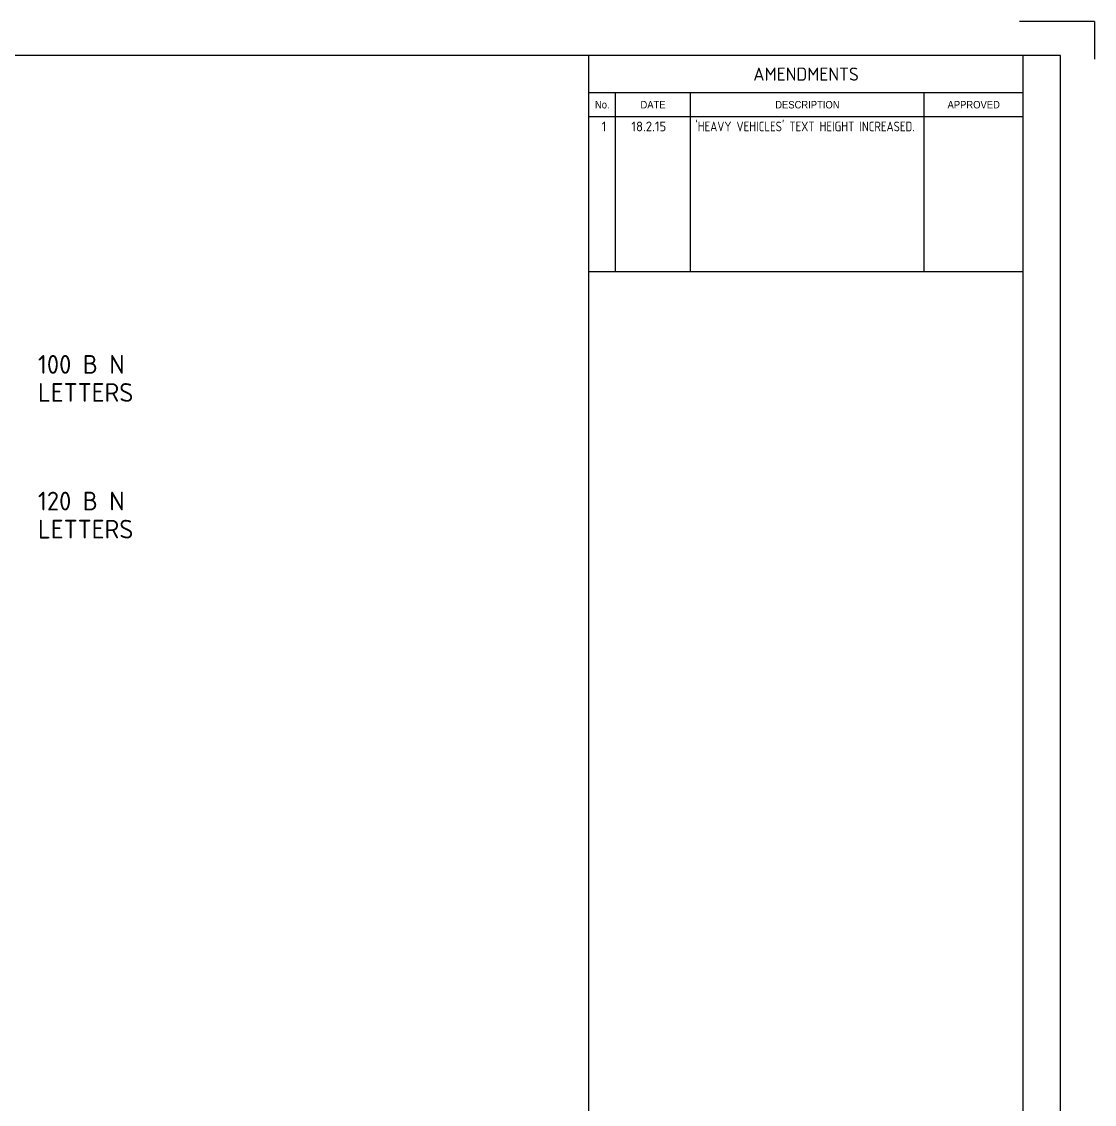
# Model space of a CAD drawing. Extents: x 0 to 420, y 0 to 297.
# Drawn here: x 276.8 to 420, y 152.4 to 297 of the extents above; entities that cross this region are included whole.
import ezdxf
from ezdxf.enums import TextEntityAlignment as Align

# ---------------------------------------------------------------- set-up
doc = ezdxf.new("R2010")
doc.units = 0
doc.layers.get('0').update_dxf_attribs({"linetype": 'CONTINUOUS'})
for name, color, linetype in [('COMMENTS', 4, 'CONTINUOUS'), ('L18', 4, 'CONTINUOUS'), ('L35', 3, 'CONTINUOUS'), ('TBLK18', 4, 'CONTINUOUS'), ('TBLK25', 1, 'CONTINUOUS'), ('TBLK35', 3, 'CONTINUOUS'), ('TBLK50', 7, 'CONTINUOUS'), ('yellow', 50, 'CONTINUOUS')]:
    doc.layers.add(name, color=color, linetype=linetype)
doc.styles.add('HELVL', font='helvl', dxfattribs={"width": 0.8})
doc.styles.add('ISO', font='iso3098b.shx')

# ---------------------------------------------------------------- blocks, each defined once
blk = doc.blocks.new('BLK5DES')
at = {"layer": 'COMMENTS', "style": 'ISO'}
for s, p in [('100 B N', (0, 0)), ('LETTERS', (0, -3.75))]:
    blk.add_text(s, height=2.5, dxfattribs=at).set_placement(p)
blk = doc.blocks.new('A3BBLK')
at = {"layer": 'TBLK25'}
for q in [(410, 297), (420, 292)]:
    blk.add_line((420, 297), q, dxfattribs=at)
at = {"layer": 'TBLK50'}
for p, q in [((415.5, 292.5), (13, 292.5)), ((352.5, 4.5), (352.5, 292.5)), ((415.5, 4.5), (415.5, 292.5))]:
    blk.add_line(p, q, dxfattribs=at)
blk = doc.blocks.new('a3_in_vtblk')
at = {"layer": 'TBLK35'}
blk.add_line((410.5, 37), (410.5, 292.5), dxfattribs=at)
blk.add_blockref('A3BBLK', (0, 0))
at = {"layer": 'TBLK18', "style": 'ISO'}
for tag, p, height in [('GROUND_SURVEY_STD.', (381.88, 126.11), 1.8), ('SURVEY_CAPTURE_DATE', (381.95, 122.61), 1.8), ('MAPPING_SURVEY_STD.', (381.95, 119.11), 1.8), ('MAPPING_CAPTURE_DATE', (381.95, 115.61), 1.8), ('PROJECT_ZONE', (381.95, 112.11), 1.8), ('HEIGHT_DATUM', (381.95, 108.61), 1.8), ('CLIENT_STREET_NAME', (355.51, 86.94), 1.5), ('CLIENT_SUBURB_POSTCODE', (388.49, 86.94), 1.5), ('CLIENT_TELEPHONE_NO.', (368.31, 84.68), 1.5), ('CLIENT_FAX_NO.', (393.56, 84.68), 1.5), ('STREET_NAME', (355.51, 62.1), 1.5), ('SUBURB_POSTCODE', (388.49, 62.1), 1.5), ('TELEPHONE_NO.', (368.31, 59.84), 1.5), ('FAX_NO.', (393.56, 59.84), 1.5)]:
    blk.add_attdef(tag, p, '', height=height, dxfattribs=at)
for tag, p in [('CLIENT_MR_DIRECTORATE', (381.5, 92.96)), ('MR_DIRECTORATE', (381.5, 68.12))]:
    blk.add_attdef(tag, text='', height=1.5, dxfattribs=at).set_placement(p, align=Align.CENTER)
at = {"layer": 'TBLK25', "style": 'ISO'}
for tag, height, p in [('CLIENT_MR__BRANCH', 2, (381.5, 90.04)), ('MR_BRANCH', 2, (381.5, 65.2)), ('ROAD_SECTION', 1.75, (384.5, 29.16)), ('SLK', 1.75, (384.5, 26.11)), ('CHAINAGE', 1.75, (384.5, 19.21))]:
    blk.add_attdef(tag, text='', height=height, dxfattribs=at).set_placement(p, align=Align.CENTER)
for tag, p, height in [('FILE_NUMBER', (371.77, 54.24), 2.5), ('DESIGNED_/_DRAWN', (371.77, 49.49), 2), ('VERIFIED', (371.77, 44.49), 2), ('APPROVED', (371.77, 39.49), 2), ('LOCAL_AUTHORITY', (370.48, 16.73), 1.25)]:
    blk.add_attdef(tag, p, '', height=height, dxfattribs=at)
at = {"layer": 'TBLK35', "style": 'ISO', "width": 0.9}
for tag, p in [('ROAD_PROJECT&NUMBER', (384.5, 32.23)), ('DRAWING_DESCRIPTION', (384.5, 22.29))]:
    blk.add_attdef(tag, text='', height=2.5, dxfattribs=at).set_placement(p, align=Align.CENTER)
at = {"layer": 'TBLK50', "style": 'ISO'}
blk.add_attdef('MRWA_DRG_NUMBER', (356.29, 6.08), '', height=5, dxfattribs=at)
blk = doc.blocks.new('a3amend')
at = {"layer": 'TBLK25'}
for p, q in [((0, -5), (-58, -5)), ((-54.43, -28.9), (-54.43, -5)), ((-44.43, -28.9), (-44.43, -5)), ((-13.22, -28.9), (-13.22, -5)), ((0, -8.2), (-58, -8.2)), ((0, -28.9), (-58, -28.9))]:
    blk.add_line(p, q, dxfattribs=at)
at = {"layer": 'TBLK18', "style": 'HELVL', "width": 0.9}
for s, p in [('No.', (-56.21, -7.09)), ('DATE', (-49.43, -7.09)), ('DESCRIPTION', (-28.82, -7.09)), ('APPROVED', (-6.61, -7.09))]:
    blk.add_text(s, height=1, dxfattribs=at).set_placement(p, align=Align.CENTER)
at = {"layer": 'TBLK25', "style": 'ISO'}
blk.add_text('AMENDMENTS', height=1.75, dxfattribs=at).set_placement((-29, -3.38), align=Align.CENTER)

msp = doc.modelspace()

# ---------------------------------------------------------------- block references
at = {"color": 1}
msp.add_blockref('a3_in_vtblk', (0, 0), dxfattribs=at)
at = {"layer": 'L35'}
msp.add_blockref('BLK5DES', (278.926157, 249.974579), dxfattribs=at)
at = {"layer": 'yellow'}
msp.add_blockref('a3amend', (410.5, 292.5), dxfattribs=at)

# ---------------------------------------------------------------- texts
at = {"layer": 'COMMENTS', "style": 'ISO'}
for s, p in [('120 B N', (278.926157, 231.719901)), ('LETTERS', (278.926157, 227.969901))]:
    msp.add_text(s, height=2.5, dxfattribs=at).set_placement(p)
at = {"layer": 'L18', "style": 'ISO'}
for s, p in [('1', (354.217849, 282.354049)), ('18.2.15', (358.174875, 282.354049))]:
    msp.add_text(s, height=1.3, dxfattribs=at).set_placement(p)
at = {"layer": 'L18', "insert": (366.718458, 283.654049), "char_height": 1.3, "width": 32.63709342, "attachment_point": 1, "style": 'ISO'}
msp.add_mtext("{\\W0.85;'HEAVY VEHICLES' TEXT HEIGHT INCREASED.}", dxfattribs=at)

doc.saveas('drawing.dxf')
